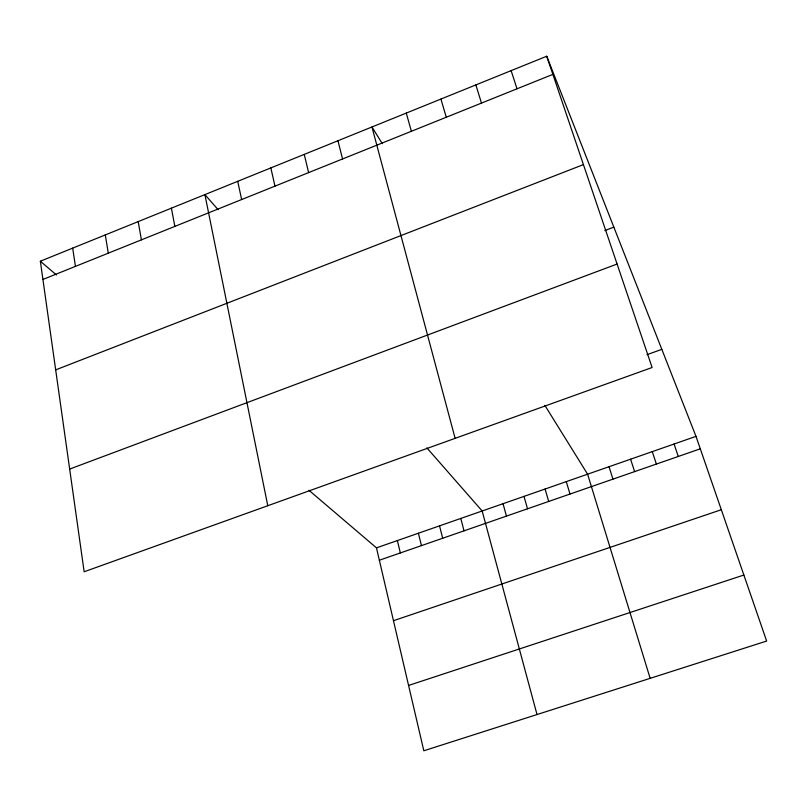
<?xml version="1.0" encoding="UTF-8"?>
<svg xmlns="http://www.w3.org/2000/svg" width="807" height="807" viewBox="0 0 807 807"><rect width="100%" height="100%" fill="white"/><g stroke="black" fill="none" stroke-linecap="round" stroke-linejoin="round"><path stroke-width="1.21" d="M546.732 56.228L652.117 367.498L84.15 571.77L40.35 261.216L546.732 56.228L695.997 436.375L766.65 641.051L423.826 750.772L376.466 547.862L308.96 490.293M42.922 279.454L552.886 74.375M55.673 369.878L583.431 164.608M604.766 230.59L613.845 227.14M69.664 469.069L617.093 264.04M646.982 354.697L661.821 349.33M376.466 547.862L695.997 436.375M379.361 560.229L700.294 448.823M393.473 620.704L721.317 509.731M408.584 685.446L743.862 575.038M40.35 261.216L56.49 274.985M218.122 209.679L204.907 194.598L267.783 505.727M426.863 447.875L482.162 510.982L537.018 714.548M382.316 143.656L371.956 126.981L455.118 438.352M544.896 405.417L587.607 474.193L650.149 678.334M674.077 444.021L678.273 456.469M652.278 451.627L656.373 464.065M511.134 70.633L517.015 88.8M630.6 459.193L634.605 471.621M609.043 466.708L612.947 479.146M475.868 84.917L481.486 103.084M566.292 481.628L569.994 494.055M440.915 99.059L446.271 117.247M545.088 489.032L548.699 501.45M523.995 496.386L527.516 508.793M406.274 113.081L411.388 131.279M503.023 503.709L506.453 516.107M460.787 518.437L464.035 530.835M439.533 525.861L442.69 538.249M337.951 140.741L342.561 158.959M418.399 533.235L421.466 545.613M397.377 540.569L400.353 552.946M304.239 154.389L308.617 172.607M270.839 167.917L274.975 186.135M237.722 181.313L241.636 199.541M171.397 208.166L174.857 226.404M138.199 221.612L141.417 239.84M105.283 234.928L108.289 253.166M72.67 248.132L75.454 266.371"/></g></svg>
